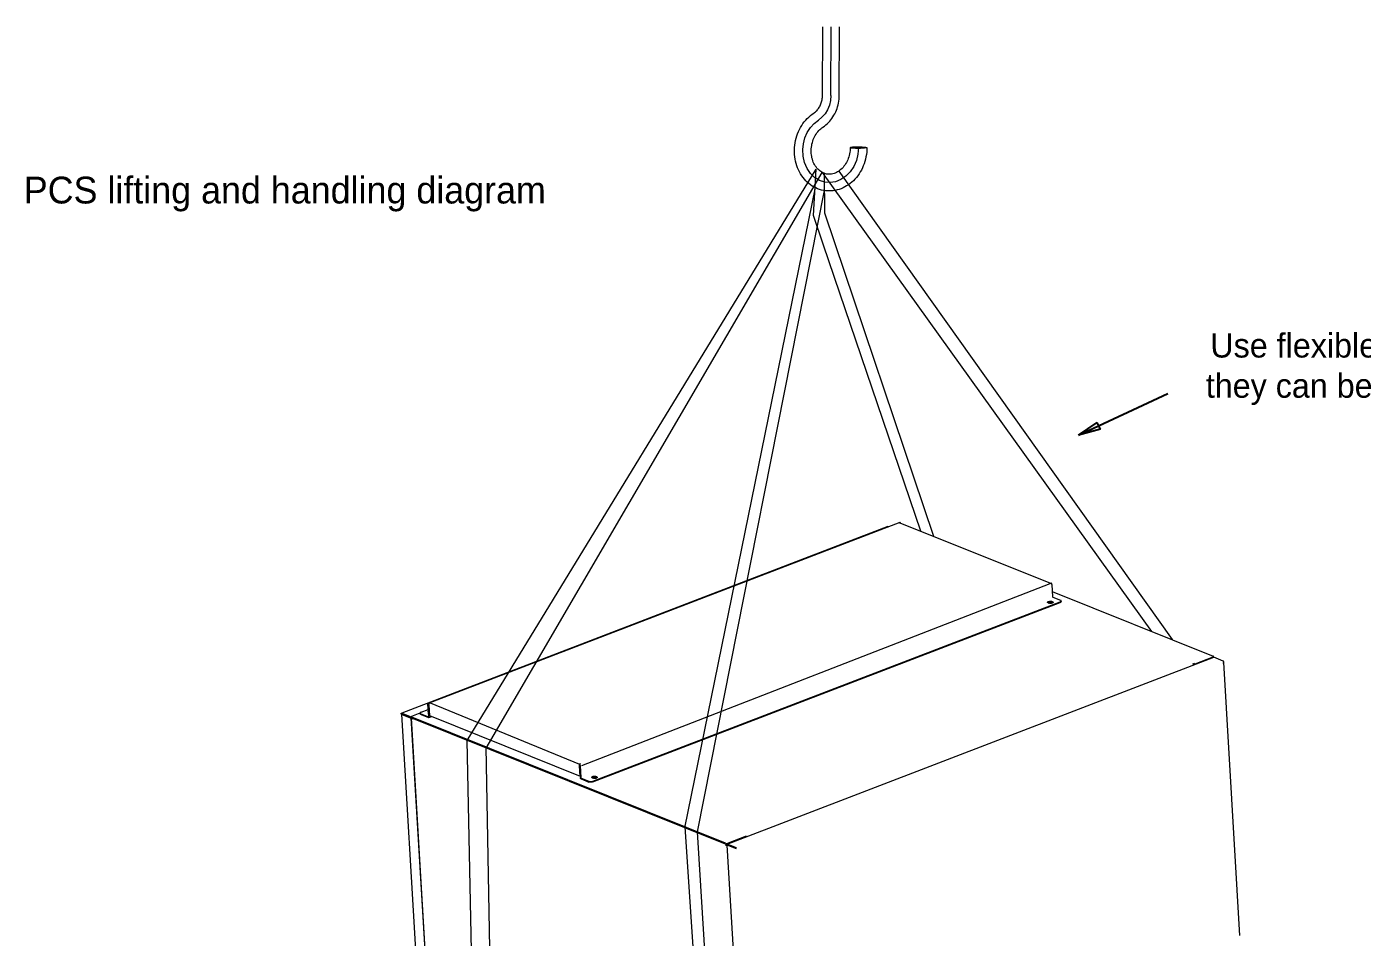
# Model space of a CAD drawing. Header units: inches. Extents: x -4705 to 38647, y 7098 to 31800.
# Drawn here: x 17443 to 19237, y 25212 to 26436 of the extents above; entities that cross this region are included whole.
import ezdxf

# ---------------------------------------------------------------- set-up
doc = ezdxf.new("R2010")
doc.units = ezdxf.units.IN
doc.header["$LTSCALE"] = 10
doc.header["$MEASUREMENT"] = 0
doc.layers.get('0').update_dxf_attribs({"lineweight": 0})
doc.styles.add('DWGTransNewTextStyle', font='SourceHanSansCN-Normal.ttf')
doc.styles.get("Standard").update_dxf_attribs({"font": 'SourceHanSansCN-Normal.ttf'})
doc.dimstyles.get("Standard").update_dxf_attribs({"dimtxt": 60, "dimasz": 30, "dimexe": 0.18, "dimexo": 0.0625, "dimgap": 5, "dimtad": 0, "dimtoh": 1, "dimdec": 0, "dimdsep": 46, "dimtxsty": 'Standard', "dimblk": 'CLOSEDBLANK', "dimcen": 0.09, "dimadec": 0, "dimazin": 0, "dimtfac": 1, "dimtdec": 0, "dimtofl": 0, "dimtmove": 0, "dimatfit": 3, "dimldrblk": 'CLOSEDBLANK', "dimfxl": 1, "dimtolj": 1, "dimtzin": 0, "dimarcsym": 0})

# ---------------------------------------------------------------- blocks, each defined once
blk = doc.blocks.new('_ClosedBlank')
at = {"color": 0, "linetype": 'ByBlock', "lineweight": -2}
for p, q in [((-1, 0.167), (0, 0)), ((-1, 0.167), (-1, -0.167)), ((0, 0), (-1, -0.167))]:
    blk.add_line(p, q, dxfattribs=at)

msp = doc.modelspace()

# ---------------------------------------------------------------- linework, layer by layer
at = {"lineweight": 0}
for p, q in [((18511.837, 26343.259), (18512.184, 26435.552)), ((18523.087, 26343.216), (18523.434, 26435.51)), ((18534.337, 26343.174), (18534.684, 26435.467)), ((18499.705, 26181.877), (18503.168, 26244.147)), ((18513.299, 26142.142), (18499.705, 26181.877))]:
    msp.add_line(p, q, dxfattribs=at)
at = {"color": 0}
for p, q in [((18034.539, 25476.833), (18503.168, 26244.147)), ((18533.613, 26241.513), (18981.223, 25612.188)), ((18060.192, 25466.518), (18511.168, 26239.879)), ((18511.168, 26239.879), (18953.581, 25623.303)), ((18514.82, 26184.903), (18514.485, 26238.411)), ((18501.792, 26219.392), (18326.478, 25359.449)), ((18344.152, 25353.779), (18514.63, 26215.312)), ((18066.237, 23974.39), (18034.539, 25476.833)), ((18086.209, 23968.856), (18060.167, 25467.965)), ((18326.749, 25360.777), (18427.756, 23867.76)), ((18433.875, 23865.3), (18344.152, 25353.779))]:
    msp.add_line(p, q, dxfattribs=at)
at = {"color": 7, "linetype": 'Continuous'}
for p, q in [((18661.453, 25750.804), (18514.82, 26184.903)), ((18643.653, 25757.96), (18513.299, 26142.142)), ((18599.736, 25764.209), (17946.788, 25513.487)), ((18615.848, 25769.632), (17982.456, 25526.42)), ((18599.736, 25764.208), (18600.222, 25764.187)), ((18600.222, 25764.187), (18600.929, 25763.903)), ((18615.806, 25769.157), (18817.882, 25687.906)), ((18616.334, 25769.611), (18616.374, 25768.929)), ((18817.516, 25687.766), (18818.728, 25688.231)), ((18819.857, 25686.34), (18820.841, 25669.775)), ((18820.421, 25676.844), (19036.272, 25590.054)), ((18821.123, 25669.302), (18831.269, 25665.222)), ((18203.509, 25422.128), (18830.84, 25663.013)), ((18203.575, 25421.023), (18830.906, 25661.908)), ((18814.856, 25661.578), (18815.896, 25661.16)), ((18820.745, 25663.022), (18819.705, 25663.44)), ((18820.811, 25661.918), (18819.77, 25662.336)), ((18832.297, 25663.192), (18832.231, 25664.296)), ((18383.877, 25337.565), (19037.271, 25588.457)), ((19009.257, 25579.476), (19010.469, 25579.942)), ((19010.199, 25578.332), (19010.557, 25578.469)), ((19010.817, 25578.364), (19010.372, 25578.193)), ((19010.557, 25578.469), (19010.469, 25579.942)), ((19011.77, 25579.419), (19010.469, 25579.942)), ((19010.817, 25578.364), (19010.557, 25578.469)), ((19036.015, 25588.728), (19011.77, 25579.419)), ((19011.81, 25578.746), (19011.77, 25579.419)), ((19036.924, 25588.246), (19036.849, 25589.498)), ((19049.758, 25583.436), (19037.271, 25588.457)), ((19049.515, 25581.144), (19049.674, 25581.08)), ((19049.674, 25581.08), (19050.886, 25581.546)), ((19050.248, 25581.3), (19072.024, 25214.94)), ((17982.973, 25508.779), (17981.988, 25525.345)), ((17983.754, 25508.465), (17982.769, 25525.031)), ((17982.942, 25526.399), (17984.76, 25527.097)), ((17982.942, 25526.399), (17983.007, 25525.294)), ((17983.007, 25525.294), (17983.256, 25525.39)), ((17983.073, 25524.19), (17983.904, 25510.201)), ((17945.876, 25512.241), (17946.656, 25511.927)), ((17946.343, 25513.316), (17946.829, 25513.295)), ((17946.547, 25511.92), (17968.325, 25145.539)), ((17946.656, 25511.927), (17946.68, 25512.097)), ((17946.952, 25512.04), (17946.656, 25511.927)), ((17946.68, 25512.097), (17946.773, 25512.196)), ((17946.773, 25512.196), (17946.894, 25512.19)), ((17946.829, 25513.295), (17959.316, 25508.274)), ((17946.894, 25512.19), (17959.381, 25507.169)), ((17946.916, 25511.822), (17959.403, 25506.801)), ((17959.752, 25508.441), (17959.316, 25508.274)), ((17959.316, 25508.274), (17959.381, 25507.169)), ((17959.403, 25506.801), (17981.197, 25140.148)), ((18048.016, 24019.28), (17959.573, 25507.245)), ((17959.737, 25507.233), (17959.649, 25508.705)), ((17960.054, 25506.782), (17960.246, 25506.855)), ((17960.163, 25504.941), (17960.054, 25506.782)), ((18381.666, 25338.696), (17960.227, 25508.15)), ((18381.753, 25337.223), (17960.314, 25506.677)), ((17960.484, 25509.475), (17971.672, 25513.771)), ((17971.692, 25512.417), (17971.627, 25513.521)), ((17972.589, 25512.595), (17982.735, 25508.515)), ((17972.655, 25511.49), (17982.801, 25507.411)), ((17973.018, 25514.804), (17982.401, 25518.407)), ((17983.287, 25507.39), (17987.179, 25508.884)), ((17983.904, 25510.201), (18186.299, 25428.821)), ((17990.079, 25507.343), (17990.486, 25507.499)), ((17990.194, 25507.416), (17990.079, 25507.343)), ((18185.336, 25445.019), (18187.155, 25445.717)), ((18185.336, 25445.019), (18185.402, 25443.915)), ((18186.299, 25428.821), (18185.468, 25442.81)), ((18185.684, 25443.442), (18186.669, 25426.876)), ((18186.465, 25443.128), (18187.449, 25426.562)), ((18186.299, 25428.821), (18186.548, 25428.917)), ((18187.731, 25426.09), (18197.877, 25422.01)), ((18187.797, 25424.985), (18197.943, 25420.906)), ((18202.678, 25426.512), (18203.718, 25426.094)), ((18208.567, 25427.955), (18207.527, 25428.374)), ((18208.633, 25426.851), (18207.592, 25427.269)), ((18409.29, 25348.076), (18385.045, 25338.766)), ((18382.014, 25337.119), (18382.123, 25335.278)), ((18383.877, 25337.565), (18383.942, 25336.46)), ((18396.364, 25332.544), (18383.877, 25337.565)), ((18396.429, 25331.439), (18383.942, 25336.46)), ((18383.964, 25336.092), (18384.421, 25336.268)), ((18405.758, 24969.439), (18383.964, 25336.092)), ((18396.451, 25331.071), (18383.964, 25336.092))]:
    msp.add_line(p, q, dxfattribs=at)
at = {"color": 3, "linetype": 'Continuous'}
msp.add_line((18615.121, 25769.145), (18616.334, 25769.611), dxfattribs=at)
at = {"color": 0, "ltscale": 50}
for p, q in [((18188.715, 25442.922), (18817.516, 25687.766)), ((17984.76, 25527.097), (18185.336, 25445.019))]:
    msp.add_line(p, q, dxfattribs=at)
at = {"lineweight": 0}
for points in [[(18523.087, 26343.216), (18522.551, 26336.593), (18521.012, 26330.136), (18518.523, 26324.067), (18515.168, 26318.593), (18511.061, 26313.9), (18506.338, 26310.145)], [(18485.432, 26270.403), (18486.288, 26278.355), (18488.299, 26286.074), (18491.401, 26293.316), (18495.586, 26299.97), (18500.56, 26305.572), (18506.338, 26310.145)], [(18560.228, 26273.12), (18559.483, 26264.375), (18557.29, 26255.734), (18553.738, 26247.694), (18548.965, 26240.572), (18543.16, 26234.649), (18536.553, 26230.159), (18529.403, 26227.279), (18521.994, 26226.123), (18514.744, 26226.71), (18507.682, 26229.038), (18501.218, 26233.02), (18495.605, 26238.5), (18491.067, 26245.26), (18487.781, 26253.035), (18485.877, 26261.517), (18485.432, 26270.403)]]:
    msp.add_lwpolyline(points, dxfattribs=at)
at = {"color": 7, "linetype": 'Continuous'}
msp.add_lwpolyline([(17990.34, 25507.664), (17990.287, 25507.533), (17990.194, 25507.416)], dxfattribs=at)
for centre, radius, start, end in [((18818.772, 25659.394), 1.753, 66.161645, 69.512226), ((19036.501, 25589.473), 0.349, 348.940313, 4.200488), ((19048.027, 25581.484), 2.838, 17.636955, 20.040116), ((17985.762, 25524.349), 2.693, 180.847101, 183.392506), ((17986.404, 25524.279), 3.342, 160.56682, 163.20844), ((17960.039, 25507.246), 0.383, 179.554125, 197.977222), ((17963.663, 25504.584), 3.566, 147.005727, 157.986411), ((17972.293, 25512.452), 0.601, 183.400958, 188.105801), ((17972.31, 25512.455), 0.619, 188.135304, 196.034455), ((18188.156, 25442.97), 2.693, 180.847101, 183.392506), ((18188.641, 25442.937), 3.18, 168.670752, 170.40219), ((18188.715, 25442.922), 3.255, 165.079, 168.663785), ((18206.594, 25424.327), 1.753, 66.161645, 69.512226), ((18383.259, 25342.994), 6.011, 271.242525, 276.257392), ((18383.17, 25344.519), 6.063, 275.87897, 280.06065)]:
    msp.add_arc(centre, radius, start, end, dxfattribs=at)
at = {"lineweight": 0}
for points, start_tangent, end_tangent in [([(18500.204, 26319.576), (18504.008, 26322.753), (18507.236, 26326.93), (18509.718, 26331.924), (18511.288, 26337.473), (18511.837, 26343.259)], (0.83828548, 0.54523157), (0.00375897, 0.99999294)), ([(18512.472, 26300.715), (18519.788, 26306.707), (18525.905, 26314.357), (18530.496, 26323.281), (18533.347, 26333.038), (18534.337, 26343.174)], (0.83828548, 0.54523157), (0.00375897, 0.99999294)), ([(18571.478, 26273.077), (18570.223, 26260.576), (18566.612, 26248.584), (18560.866, 26237.778), (18553.262, 26228.624), (18544.213, 26221.586), (18534.228, 26216.984), (18523.633, 26214.943), (18513.004, 26215.587), (18502.825, 26218.89), (18493.543, 26224.754), (18485.623, 26232.983), (18479.591, 26243.082), (18475.678, 26254.722), (18474.168, 26267.141), (18475.105, 26279.719), (18478.418, 26291.828), (18483.908, 26302.831), (18491.267, 26312.202), (18500.204, 26319.576)], (-0.00375897, -0.99999294), (0.83828548, 0.54523157)), ([(18548.978, 26273.162), (18548.1, 26264.692), (18545.642, 26256.756), (18541.748, 26249.678), (18536.633, 26243.876), (18530.545, 26239.717), (18523.934, 26237.589), (18517.266, 26237.68), (18510.95, 26240.001), (18505.485, 26244.308), (18501.165, 26250.24), (18498.209, 26257.405), (18496.774, 26265.393), (18496.962, 26273.748), (18498.782, 26281.949), (18502.133, 26289.492), (18506.825, 26295.912), (18512.472, 26300.715)], (-0.00375897, -0.99999294), (0.83828548, 0.54523157)), ([(18550.875, 26272.58), (18549.002, 26273.094), (18550.138, 26273.614), (18553.977, 26274.002), (18559.491, 26274.153), (18565.203, 26274.027), (18569.581, 26273.659)], (-0.9901903, 0.13972531), (0.9901903, -0.13972531)), ([(18569.581, 26273.659), (18571.454, 26273.145), (18570.318, 26272.625), (18566.479, 26272.237), (18560.965, 26272.086), (18555.254, 26272.212), (18550.875, 26272.58)], (0.9901903, -0.13972531), (-0.9901903, 0.13972531))]:
    msp.add_spline(points, degree=3, dxfattribs=dict(at, start_tangent=start_tangent, end_tangent=end_tangent))
at = {"color": 3, "linetype": 'Continuous'}
for points in [[(18615.806, 25769.157), (18615.594, 25769.243), (18615.334, 25769.227), (18615.121, 25769.145)], [(18616.334, 25769.611), (18616.183, 25769.671), (18615.999, 25769.69), (18615.848, 25769.632)]]:
    msp.add_open_spline(points, degree=3, dxfattribs=at)
at = {"color": 7, "linetype": 'Continuous'}
for points, knots in [([(18819.857, 25686.34), (18819.832, 25686.746), (18819.595, 25687.486), (18819.054, 25688.1), (18818.728, 25688.231)], [0, 0, 0, 0, 0.53679957, 1, 1, 1, 1]), ([(18821.123, 25669.302), (18821.086, 25669.317), (18820.93, 25669.431), (18820.85, 25669.627), (18820.841, 25669.775)], [0, 0, 0, 0, 0.21579734, 1, 1, 1, 1]), ([(18814.086, 25662.319), (18814.067, 25662.626), (18814.574, 25663.094), (18815.321, 25663.41), (18816.478, 25663.722), (18817.971, 25663.818), (18819.188, 25663.648), (18819.705, 25663.44)], [0, 0, 0, 0, 0.15032779, 0.26958728, 0.41280612, 0.72772923, 1, 1, 1, 1]), ([(18814.453, 25661.788), (18814.399, 25661.825), (18814.227, 25661.958), (18814.095, 25662.166), (18814.086, 25662.319)], [0, 0, 0, 0, 0.29782941, 1, 1, 1, 1]), ([(18814.458, 25661.79), (18814.672, 25661.977), (18815.266, 25662.279), (18816.678, 25662.656), (18817.883, 25662.703), (18818.687, 25662.599)], [0, 0, 0, 0, 0.19403887, 0.44565649, 1, 1, 1, 1]), ([(18816.98, 25660.896), (18816.879, 25660.91), (18816.511, 25660.966), (18816.147, 25661.059), (18815.896, 25661.16)], [0, 0, 0, 0, 0.27397383, 1, 1, 1, 1]), ([(18815.948, 25661.241), (18815.943, 25661.229), (18815.934, 25661.203), (18815.928, 25661.177), (18815.925, 25661.164)], [0, 0, 0, 0, 0.50687197, 1, 1, 1, 1]), ([(18816.931, 25661.838), (18816.703, 25661.781), (18816.328, 25661.664), (18816.006, 25661.388), (18815.948, 25661.241)], [0, 0, 0, 0, 0.59901182, 1, 1, 1, 1]), ([(18819.385, 25661.035), (18819.188, 25661.109), (18818.737, 25661.205), (18818.025, 25661.236), (18817.296, 25661.163), (18816.825, 25661.043), (18816.61, 25660.96)], [0, 0, 0, 0, 0.22361927, 0.48615872, 0.75603452, 1, 1, 1, 1]), ([(18818.761, 25660.884), (18818.312, 25660.837), (18817.713, 25660.822), (18817.121, 25660.878), (18816.98, 25660.896)], [0, 0, 0, 0, 0.75976036, 1, 1, 1, 1]), ([(18819.381, 25661.778), (18819.276, 25661.82), (18819.038, 25661.888), (18818.795, 25661.928), (18818.663, 25661.944)], [0, 0, 0, 0, 0.46149678, 1, 1, 1, 1]), ([(18818.687, 25662.599), (18818.788, 25662.586), (18819.155, 25662.53), (18819.519, 25662.437), (18819.77, 25662.336)], [0, 0, 0, 0, 0.27397383, 1, 1, 1, 1]), ([(18819.76, 25661.488), (18819.724, 25661.55), (18819.609, 25661.669), (18819.464, 25661.744), (18819.381, 25661.778)], [0, 0, 0, 0, 0.44458507, 1, 1, 1, 1]), ([(18821.208, 25661.706), (18821.125, 25661.633), (18820.674, 25661.32), (18820.144, 25661.147), (18819.722, 25661.046)], [0, 0, 0, 0, 0.20372908, 1, 1, 1, 1]), ([(18819.728, 25661.047), (18819.74, 25661.064), (18819.76, 25661.097), (18819.777, 25661.132), (18819.784, 25661.15)], [0, 0, 0, 0, 0.51311584, 1, 1, 1, 1]), ([(18819.813, 25661.312), (18819.812, 25661.342), (18819.801, 25661.404), (18819.776, 25661.461), (18819.76, 25661.488)], [0, 0, 0, 0, 0.4902222, 1, 1, 1, 1]), ([(18819.784, 25661.15), (18819.795, 25661.176), (18819.81, 25661.229), (18819.814, 25661.285), (18819.813, 25661.312)], [0, 0, 0, 0, 0.51040174, 1, 1, 1, 1]), ([(18820.745, 25663.022), (18820.855, 25662.978), (18821.177, 25662.831), (18821.5, 25662.526), (18821.515, 25662.281)], [0, 0, 0, 0, 0.32549374, 1, 1, 1, 1]), ([(18821.515, 25662.281), (18821.518, 25662.232), (18821.496, 25662.007), (18821.339, 25661.82), (18821.208, 25661.706)], [0, 0, 0, 0, 0.21826827, 1, 1, 1, 1]), ([(18830.84, 25663.013), (18831.046, 25663.092), (18831.609, 25663.337), (18832.257, 25663.871), (18832.231, 25664.296)], [0, 0, 0, 0, 0.34203506, 1, 1, 1, 1]), ([(18832.297, 25663.192), (18832.304, 25663.074), (18832.21, 25662.72), (18831.695, 25662.258), (18831.201, 25662.022), (18830.906, 25661.908)], [0, 0, 0, 0, 0.17745587, 0.52263851, 1, 1, 1, 1]), ([(18832.231, 25664.296), (18832.226, 25664.386), (18832.082, 25664.841), (18831.612, 25665.084), (18831.269, 25665.222)], [0, 0, 0, 0, 0.19623912, 1, 1, 1, 1]), ([(19009.257, 25579.476), (19009.373, 25579.429), (19009.613, 25579.292), (19009.827, 25579.119), (19009.935, 25579.016)], [0, 0, 0, 0, 0.45609507, 1, 1, 1, 1]), ([(19009.935, 25579.016), (19010.028, 25578.926), (19010.197, 25578.737), (19010.326, 25578.515), (19010.371, 25578.399)], [0, 0, 0, 0, 0.50879711, 1, 1, 1, 1]), ([(19010.371, 25578.399), (19010.39, 25578.35), (19010.421, 25578.249), (19010.436, 25578.145), (19010.439, 25578.093)], [0, 0, 0, 0, 0.50492614, 1, 1, 1, 1]), ([(19036.015, 25588.728), (19036.124, 25588.77), (19036.324, 25588.86), (19036.51, 25588.98), (19036.588, 25589.044)], [0, 0, 0, 0, 0.5374478, 1, 1, 1, 1]), ([(19036.727, 25589.76), (19036.673, 25589.822), (19036.528, 25589.937), (19036.364, 25590.017), (19036.272, 25590.054)], [0, 0, 0, 0, 0.45334577, 1, 1, 1, 1]), ([(19036.588, 25589.044), (19036.652, 25589.096), (19036.76, 25589.201), (19036.83, 25589.34), (19036.843, 25589.406)], [0, 0, 0, 0, 0.5510199, 1, 1, 1, 1]), ([(19036.849, 25589.498), (19036.845, 25589.544), (19036.818, 25589.64), (19036.761, 25589.721), (19036.727, 25589.76)], [0, 0, 0, 0, 0.47392681, 1, 1, 1, 1]), ([(19050.152, 25583.046), (19050.125, 25583.042), (19050.067, 25583.024), (19050.017, 25582.992), (19049.991, 25582.972)], [0, 0, 0, 0, 0.46195171, 1, 1, 1, 1]), ([(19050.29, 25583.03), (19050.268, 25583.039), (19050.223, 25583.051), (19050.175, 25583.05), (19050.152, 25583.046)], [0, 0, 0, 0, 0.49756119, 1, 1, 1, 1]), ([(19050.625, 25582.624), (19050.583, 25582.715), (19050.499, 25582.871), (19050.362, 25583.001), (19050.29, 25583.03)], [0, 0, 0, 0, 0.56021318, 1, 1, 1, 1]), ([(19050.694, 25582.456), (19050.683, 25582.485), (19050.661, 25582.542), (19050.638, 25582.597), (19050.625, 25582.624)], [0, 0, 0, 0, 0.50742298, 1, 1, 1, 1]), ([(19050.886, 25581.546), (19050.878, 25581.673), (19050.841, 25581.943), (19050.776, 25582.207), (19050.732, 25582.344)], [0, 0, 0, 0, 0.47153563, 1, 1, 1, 1]), ([(17982.456, 25526.42), (17982.376, 25526.389), (17982.03, 25526.145), (17981.969, 25525.666), (17981.988, 25525.345)], [0, 0, 0, 0, 0.20816095, 1, 1, 1, 1]), ([(17982.886, 25525.3), (17982.821, 25525.275), (17982.768, 25525.16), (17982.767, 25525.062), (17982.769, 25525.031)], [0, 0, 0, 0, 0.6904895, 1, 1, 1, 1]), ([(17983.007, 25525.294), (17982.987, 25525.302), (17982.946, 25525.312), (17982.904, 25525.306), (17982.886, 25525.3)], [0, 0, 0, 0, 0.52281062, 1, 1, 1, 1]), ([(17983.252, 25525.391), (17983.321, 25525.587), (17983.64, 25526.286), (17984.235, 25526.895), (17984.76, 25527.097)], [0, 0, 0, 0, 0.27020857, 1, 1, 1, 1]), ([(17945.876, 25512.241), (17945.868, 25512.36), (17945.873, 25512.599), (17945.908, 25512.836), (17945.939, 25512.951)], [0, 0, 0, 0, 0.50158778, 1, 1, 1, 1]), ([(17945.939, 25512.951), (17945.945, 25512.971), (17945.956, 25513.009), (17945.969, 25513.047), (17945.976, 25513.065)], [0, 0, 0, 0, 0.51104942, 1, 1, 1, 1]), ([(17945.976, 25513.065), (17946.008, 25513.148), (17946.078, 25513.319), (17946.277, 25513.329), (17946.343, 25513.296)], [0, 0, 0, 0, 0.54933155, 1, 1, 1, 1]), ([(17946.558, 25512.094), (17946.577, 25512.086), (17946.621, 25512.072), (17946.665, 25512.062), (17946.689, 25512.057)], [0, 0, 0, 0, 0.45623677, 1, 1, 1, 1]), ([(17946.689, 25512.057), (17946.707, 25512.054), (17946.744, 25512.048), (17946.781, 25512.043), (17946.8, 25512.041)], [0, 0, 0, 0, 0.47577686, 1, 1, 1, 1]), ([(17946.8, 25512.041), (17946.834, 25512.037), (17946.906, 25512.031), (17946.979, 25512.028), (17947.018, 25512.027)], [0, 0, 0, 0, 0.4670975, 1, 1, 1, 1]), ([(17960.484, 25509.475), (17960.261, 25509.39), (17959.906, 25509.23), (17959.639, 25508.86), (17959.65, 25508.706)], [0, 0, 0, 0, 0.60689619, 1, 1, 1, 1]), ([(17959.65, 25508.706), (17959.657, 25508.615), (17959.76, 25508.416), (17959.935, 25508.296), (17960.038, 25508.239)], [0, 0, 0, 0, 0.43554144, 1, 1, 1, 1]), ([(17959.656, 25507.249), (17959.656, 25507.277), (17959.663, 25507.336), (17959.681, 25507.391), (17959.693, 25507.418)], [0, 0, 0, 0, 0.48845267, 1, 1, 1, 1]), ([(17960.054, 25506.782), (17959.963, 25506.818), (17959.805, 25506.904), (17959.698, 25507.055), (17959.675, 25507.128)], [0, 0, 0, 0, 0.56011895, 1, 1, 1, 1]), ([(17959.859, 25506.971), (17959.825, 25507.01), (17959.768, 25507.091), (17959.741, 25507.187), (17959.738, 25507.233)], [0, 0, 0, 0, 0.52607319, 1, 1, 1, 1]), ([(17960.314, 25506.677), (17960.222, 25506.714), (17960.058, 25506.795), (17959.914, 25506.909), (17959.859, 25506.971)], [0, 0, 0, 0, 0.54665423, 1, 1, 1, 1]), ([(17960.038, 25508.239), (17960.067, 25508.222), (17960.129, 25508.191), (17960.193, 25508.163), (17960.227, 25508.15)], [0, 0, 0, 0, 0.48567895, 1, 1, 1, 1]), ([(17960.24, 25505.575), (17960.212, 25505.468), (17960.168, 25505.258), (17960.157, 25505.044), (17960.163, 25504.941)], [0, 0, 0, 0, 0.51993188, 1, 1, 1, 1]), ([(17960.357, 25505.921), (17960.334, 25505.864), (17960.292, 25505.75), (17960.256, 25505.633), (17960.24, 25505.575)], [0, 0, 0, 0, 0.5052839, 1, 1, 1, 1]), ([(17971.627, 25513.521), (17971.632, 25513.431), (17971.776, 25512.976), (17972.246, 25512.733), (17972.589, 25512.595)], [0, 0, 0, 0, 0.19623912, 1, 1, 1, 1]), ([(17973.018, 25514.804), (17972.7, 25514.682), (17972.176, 25514.436), (17971.742, 25513.996), (17971.663, 25513.771)], [0, 0, 0, 0, 0.58942258, 1, 1, 1, 1]), ([(17972.655, 25511.49), (17972.574, 25511.523), (17972.299, 25511.645), (17972.037, 25511.814), (17971.894, 25511.974)], [0, 0, 0, 0, 0.28869058, 1, 1, 1, 1]), ([(17982.343, 25515.536), (17982.336, 25515.658), (17982.398, 25515.833), (17982.504, 25515.965), (17982.536, 25516.001)], [0, 0, 0, 0, 0.7146708, 1, 1, 1, 1]), ([(17982.593, 25515.095), (17982.556, 25515.127), (17982.434, 25515.247), (17982.35, 25515.414), (17982.343, 25515.536)], [0, 0, 0, 0, 0.28570453, 1, 1, 1, 1]), ([(17982.856, 25508.51), (17982.838, 25508.503), (17982.796, 25508.497), (17982.755, 25508.507), (17982.735, 25508.515)], [0, 0, 0, 0, 0.4758999, 1, 1, 1, 1]), ([(17982.973, 25508.779), (17982.975, 25508.748), (17982.975, 25508.649), (17982.921, 25508.535), (17982.856, 25508.51)], [0, 0, 0, 0, 0.31033948, 1, 1, 1, 1]), ([(17983.754, 25508.465), (17983.761, 25508.34), (17983.759, 25507.947), (17983.546, 25507.489), (17983.287, 25507.39)], [0, 0, 0, 0, 0.31064779, 1, 1, 1, 1]), ([(18186.465, 25443.128), (18186.44, 25443.534), (18186.203, 25444.273), (18185.662, 25444.888), (18185.336, 25445.019)], [0, 0, 0, 0, 0.53679957, 1, 1, 1, 1]), ([(18185.684, 25443.442), (18185.675, 25443.589), (18185.595, 25443.786), (18185.44, 25443.899), (18185.402, 25443.915)], [0, 0, 0, 0, 0.78435329, 1, 1, 1, 1]), ([(18187.797, 25424.985), (18187.471, 25425.116), (18186.931, 25425.731), (18186.693, 25426.47), (18186.669, 25426.876)], [0, 0, 0, 0, 0.46320043, 1, 1, 1, 1]), ([(18187.731, 25426.09), (18187.694, 25426.105), (18187.538, 25426.218), (18187.458, 25426.415), (18187.449, 25426.562)], [0, 0, 0, 0, 0.21579734, 1, 1, 1, 1]), ([(18197.877, 25422.01), (18198.729, 25421.667), (18200.68, 25421.505), (18202.591, 25421.775), (18203.509, 25422.128)], [0, 0, 0, 0, 0.48297639, 1, 1, 1, 1]), ([(18203.575, 25421.023), (18202.657, 25420.671), (18200.745, 25420.4), (18198.795, 25420.563), (18197.943, 25420.906)], [0, 0, 0, 0, 0.51702361, 1, 1, 1, 1]), ([(18201.908, 25427.253), (18201.89, 25427.56), (18202.396, 25428.028), (18203.143, 25428.343), (18204.301, 25428.655), (18205.793, 25428.751), (18207.01, 25428.582), (18207.527, 25428.374)], [0, 0, 0, 0, 0.15032779, 0.26958728, 0.41280612, 0.72772923, 1, 1, 1, 1]), ([(18202.275, 25426.722), (18202.221, 25426.759), (18202.049, 25426.891), (18201.917, 25427.1), (18201.908, 25427.253)], [0, 0, 0, 0, 0.29782941, 1, 1, 1, 1]), ([(18202.28, 25426.724), (18202.494, 25426.91), (18203.088, 25427.213), (18204.5, 25427.59), (18205.705, 25427.637), (18206.509, 25427.533)], [0, 0, 0, 0, 0.19403887, 0.44565649, 1, 1, 1, 1]), ([(18204.802, 25425.83), (18204.701, 25425.843), (18204.333, 25425.9), (18203.969, 25425.993), (18203.718, 25426.094)], [0, 0, 0, 0, 0.27397383, 1, 1, 1, 1]), ([(18203.77, 25426.175), (18203.765, 25426.162), (18203.756, 25426.137), (18203.75, 25426.11), (18203.747, 25426.097)], [0, 0, 0, 0, 0.50687197, 1, 1, 1, 1]), ([(18204.753, 25426.772), (18204.525, 25426.714), (18204.151, 25426.598), (18203.828, 25426.321), (18203.77, 25426.175)], [0, 0, 0, 0, 0.59901182, 1, 1, 1, 1]), ([(18207.207, 25425.969), (18207.01, 25426.043), (18206.559, 25426.138), (18205.847, 25426.169), (18205.118, 25426.097), (18204.647, 25425.976), (18204.432, 25425.894)], [0, 0, 0, 0, 0.22361927, 0.48615872, 0.75603452, 1, 1, 1, 1]), ([(18206.583, 25425.817), (18206.134, 25425.77), (18205.535, 25425.756), (18204.944, 25425.812), (18204.802, 25425.83)], [0, 0, 0, 0, 0.75976036, 1, 1, 1, 1]), ([(18207.203, 25426.711), (18207.098, 25426.754), (18206.86, 25426.822), (18206.617, 25426.862), (18206.485, 25426.877)], [0, 0, 0, 0, 0.46149678, 1, 1, 1, 1]), ([(18206.509, 25427.533), (18206.61, 25427.52), (18206.977, 25427.463), (18207.342, 25427.37), (18207.592, 25427.269)], [0, 0, 0, 0, 0.27397383, 1, 1, 1, 1]), ([(18207.582, 25426.422), (18207.546, 25426.484), (18207.431, 25426.603), (18207.286, 25426.678), (18207.203, 25426.711)], [0, 0, 0, 0, 0.44458507, 1, 1, 1, 1]), ([(18209.031, 25426.639), (18208.947, 25426.566), (18208.497, 25426.254), (18207.966, 25426.081), (18207.544, 25425.98)], [0, 0, 0, 0, 0.20372908, 1, 1, 1, 1]), ([(18207.55, 25425.981), (18207.562, 25425.997), (18207.582, 25426.031), (18207.599, 25426.066), (18207.606, 25426.084)], [0, 0, 0, 0, 0.51311584, 1, 1, 1, 1]), ([(18207.635, 25426.245), (18207.634, 25426.275), (18207.623, 25426.337), (18207.598, 25426.394), (18207.582, 25426.422)], [0, 0, 0, 0, 0.4902222, 1, 1, 1, 1]), ([(18207.606, 25426.084), (18207.617, 25426.11), (18207.632, 25426.163), (18207.636, 25426.218), (18207.635, 25426.245)], [0, 0, 0, 0, 0.51040174, 1, 1, 1, 1]), ([(18208.567, 25427.955), (18208.677, 25427.911), (18208.999, 25427.764), (18209.322, 25427.46), (18209.337, 25427.214)], [0, 0, 0, 0, 0.32549374, 1, 1, 1, 1]), ([(18209.337, 25427.214), (18209.34, 25427.166), (18209.318, 25426.941), (18209.161, 25426.753), (18209.031, 25426.639)], [0, 0, 0, 0, 0.21826827, 1, 1, 1, 1]), ([(18381.996, 25337.141), (18381.954, 25337.153), (18381.872, 25337.178), (18381.792, 25337.208), (18381.753, 25337.223)], [0, 0, 0, 0, 0.516155, 1, 1, 1, 1]), ([(18382.491, 25337.038), (18382.404, 25337.05), (18382.238, 25337.079), (18382.074, 25337.119), (18381.996, 25337.141)], [0, 0, 0, 0, 0.51877706, 1, 1, 1, 1]), ([(18382.014, 25337.119), (18382.275, 25337.014), (18382.914, 25336.94), (18383.542, 25336.948), (18383.889, 25336.983)], [0, 0, 0, 0, 0.44659041, 1, 1, 1, 1]), ([(18382.317, 25336.258), (18382.251, 25336.095), (18382.149, 25335.774), (18382.114, 25335.437), (18382.123, 25335.278)], [0, 0, 0, 0, 0.52554463, 1, 1, 1, 1]), ([(18383.39, 25336.984), (18383.236, 25336.981), (18382.935, 25336.987), (18382.636, 25337.017), (18382.491, 25337.038)], [0, 0, 0, 0, 0.51266388, 1, 1, 1, 1]), ([(18384.229, 25338.548), (18384.375, 25338.574), (18384.651, 25338.634), (18384.92, 25338.718), (18385.045, 25338.766)], [0, 0, 0, 0, 0.52495045, 1, 1, 1, 1])]:
    msp.add_open_spline(points, degree=3, knots=knots, dxfattribs=at)
for points in [[(18814.856, 25661.578), (18814.715, 25661.635), (18814.577, 25661.703), (18814.453, 25661.788)], [(18818.663, 25661.944), (18818.089, 25662.011), (18817.492, 25661.979), (18816.931, 25661.838)], [(18819.722, 25661.046), (18819.406, 25660.97), (18819.084, 25660.917), (18818.761, 25660.884)], [(18820.811, 25661.918), (18820.951, 25661.861), (18821.089, 25661.793), (18821.214, 25661.708)], [(17982.942, 25526.399), (17982.791, 25526.459), (17982.607, 25526.478), (17982.456, 25526.42)], [(17983.068, 25524.309), (17983.064, 25524.624), (17983.113, 25524.943), (17983.204, 25525.244)], [(17971.663, 25513.771), (17971.636, 25513.692), (17971.622, 25513.605), (17971.627, 25513.521)], [(17971.894, 25511.974), (17971.815, 25512.063), (17971.748, 25512.17), (17971.715, 25512.284)], [(17983.287, 25507.39), (17983.135, 25507.332), (17982.951, 25507.35), (17982.801, 25507.411)], [(18185.463, 25442.93), (18185.461, 25443.11), (18185.476, 25443.29), (18185.506, 25443.468)], [(18202.678, 25426.512), (18202.537, 25426.568), (18202.4, 25426.636), (18202.275, 25426.722)], [(18206.485, 25426.877), (18205.911, 25426.945), (18205.314, 25426.913), (18204.753, 25426.772)], [(18207.544, 25425.98), (18207.228, 25425.904), (18206.906, 25425.851), (18206.583, 25425.817)], [(18208.633, 25426.851), (18208.773, 25426.795), (18208.911, 25426.727), (18209.036, 25426.641)], [(18381.666, 25338.696), (18382.326, 25338.43), (18383.083, 25338.414), (18383.791, 25338.487)]]:
    msp.add_open_spline(points, degree=3, dxfattribs=at)

# ---------------------------------------------------------------- texts
at = {"lineweight": 0, "attachment_point": 5, "style": 'DWGTransNewTextStyle'}
for s, insert, char_height, width in [('PCS lifting and handling diagram', (17789.734, 26210.644), 36, 1141.43169), ('Use flexible lifting slings or straps, ensuring they can bear the weight of the PCS without tilting during lifting.', (19448.045, 25948.429), 32.4, 892.7671)]:
    msp.add_mtext(s, dxfattribs=dict(at, insert=insert, char_height=char_height, width=width))

# ---------------------------------------------------------------- leaders
at = {"color": 0, "lineweight": 0}
msp.add_leader([(18855.741, 25886.672), (18975.644, 25943.036)], dimstyle='Standard', override={"dimgap": 5, "dimtad": 0, "dimfxl": 0.5, "dimarcsym": 1}, dxfattribs=at)

doc.saveas('drawing.dxf')
